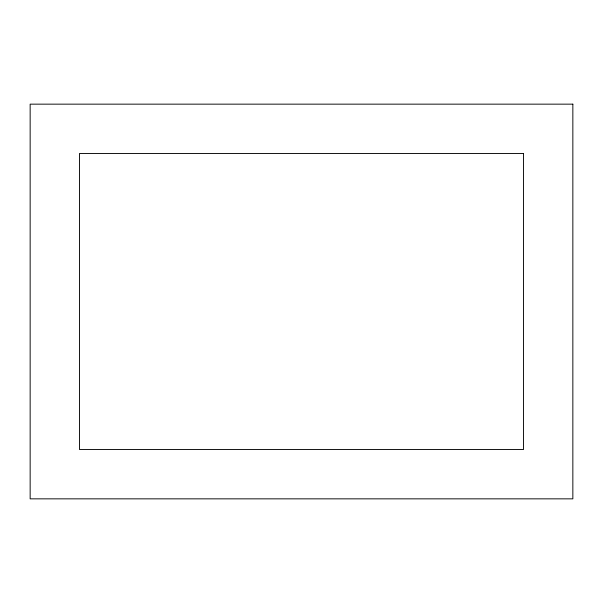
<?xml version="1.0" encoding="UTF-8"?>
<svg xmlns="http://www.w3.org/2000/svg" width="603" height="603" viewBox="0 0 603 603"><rect width="100%" height="100%" fill="white"/><g stroke="black" fill="none" stroke-linecap="round" stroke-linejoin="round"><path stroke-width="0.9" d="M572.85 104.153L30.15 104.153L30.15 498.847L572.85 498.847L572.85 104.153M523.517 153.494L79.483 153.494L79.483 449.506L523.517 449.506L523.517 153.494"/></g></svg>
